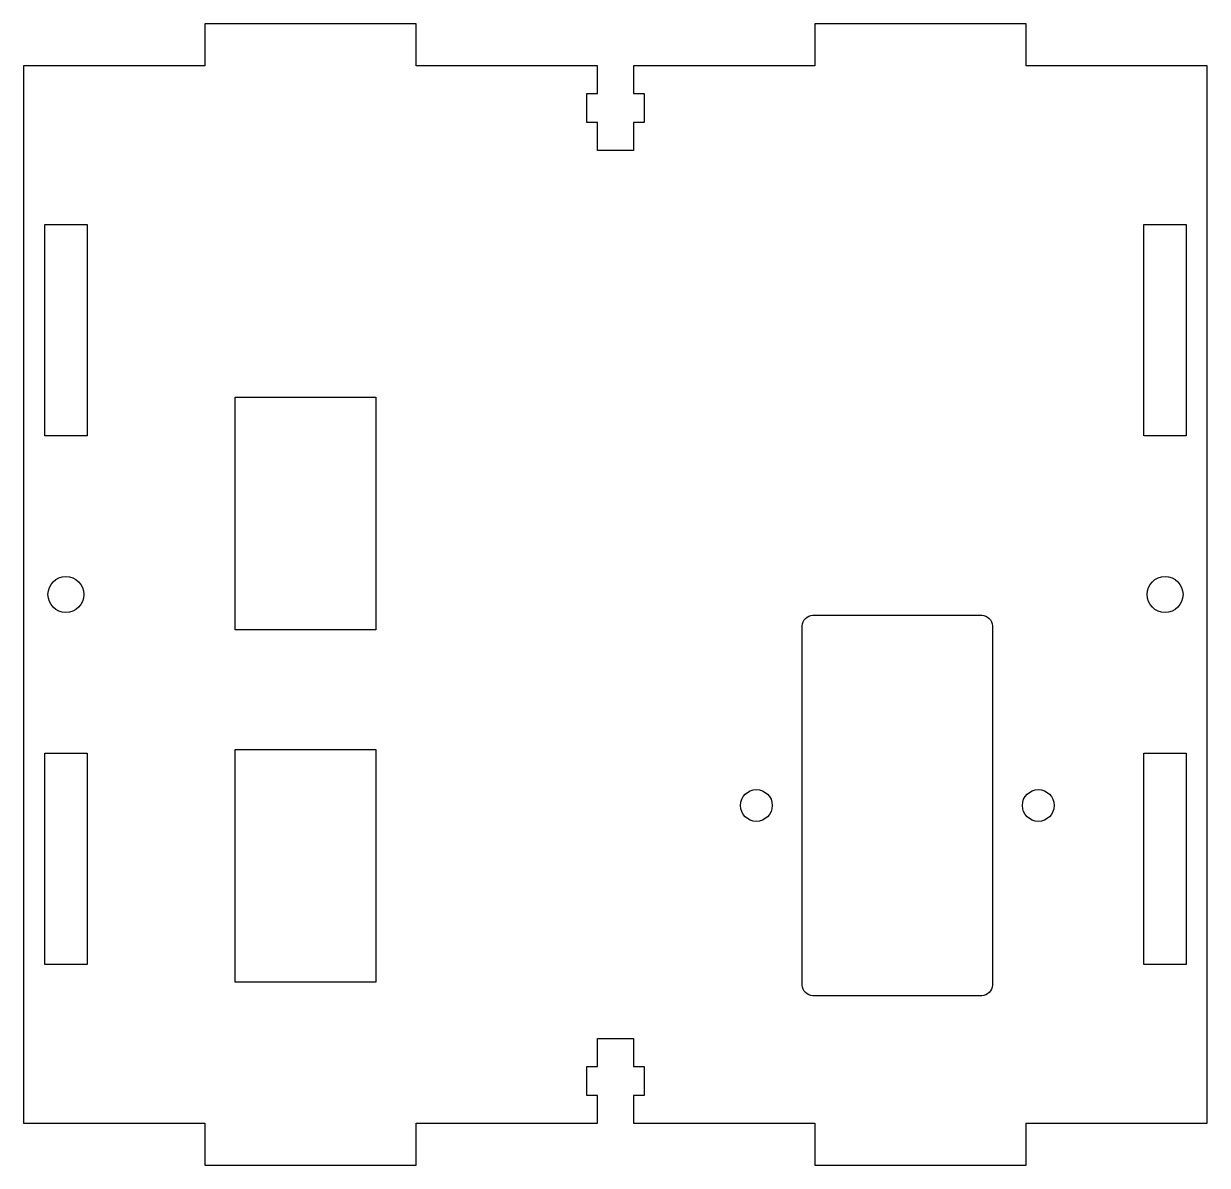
# Model space of a CAD drawing. Header units: millimetres. Extents: x 109 to 277, y -90 to 72.
import ezdxf

# ---------------------------------------------------------------- set-up
doc = ezdxf.new("R2010")
doc.units = ezdxf.units.MM
doc.layers.get('0').update_dxf_attribs({"linetype": 'CONTINUOUS'})

msp = doc.modelspace()

# ---------------------------------------------------------------- linework, layer by layer
for points in [[(190.9, 58), (189.4, 58), (189.4, 62.1), (190.9, 62.1), (190.9, 66), (165.18, 66), (165.18, 72), (135.18, 72), (135.18, 66), (109.45, 66), (109.45, -84), (135.18, -84), (135.18, -90), (165.18, -90), (165.18, -84), (190.9, -84), (190.9, -80.1), (189.4, -80.1), (189.4, -76), (190.9, -76), (190.9, -72), (196, -72), (196, -76), (197.5, -76), (197.5, -80.1), (196, -80.1), (196, -84), (221.73, -84), (221.73, -90), (251.73, -90), (251.73, -84), (277.45, -84), (277.45, 66), (251.73, 66), (251.73, 72), (221.73, 72), (221.73, 66), (196, 66), (196, 62.1), (197.5, 62.1), (197.5, 58), (196, 58), (196, 54), (190.9, 54)], [(112.45, 43.5), (118.45, 43.5), (118.45, 13.5), (112.45, 13.5)], [(268.45, 13.5), (268.45, 43.5), (274.45, 43.5), (274.45, 13.5)], [(139.45, 19), (159.45, 19), (159.45, -14), (139.45, -14)], [(118.45, -61.5), (112.45, -61.5), (112.45, -31.5), (118.45, -31.5)], [(159.45, -64), (139.45, -64), (139.45, -31), (159.45, -31)], [(268.45, -61.5), (268.45, -31.5), (274.45, -31.5), (274.45, -61.5)]]:
    msp.add_lwpolyline(points, close=True)
msp.add_lwpolyline([(221.48, -11.94), (245.43, -11.94, -0.414214), (246.95, -13.46), (246.95, -64.42, -0.414214), (245.43, -65.94), (221.48, -65.94, -0.414214), (219.95, -64.42), (219.95, -13.46, -0.414214)], format="xyb", close=True)
for centre, radius in [((115.45, -9), 2.55), ((271.45, -9), 2.55), ((213.45, -38.94), 2.25), ((253.45, -38.94), 2.25)]:
    msp.add_circle(centre, radius)

doc.saveas('drawing.dxf')
